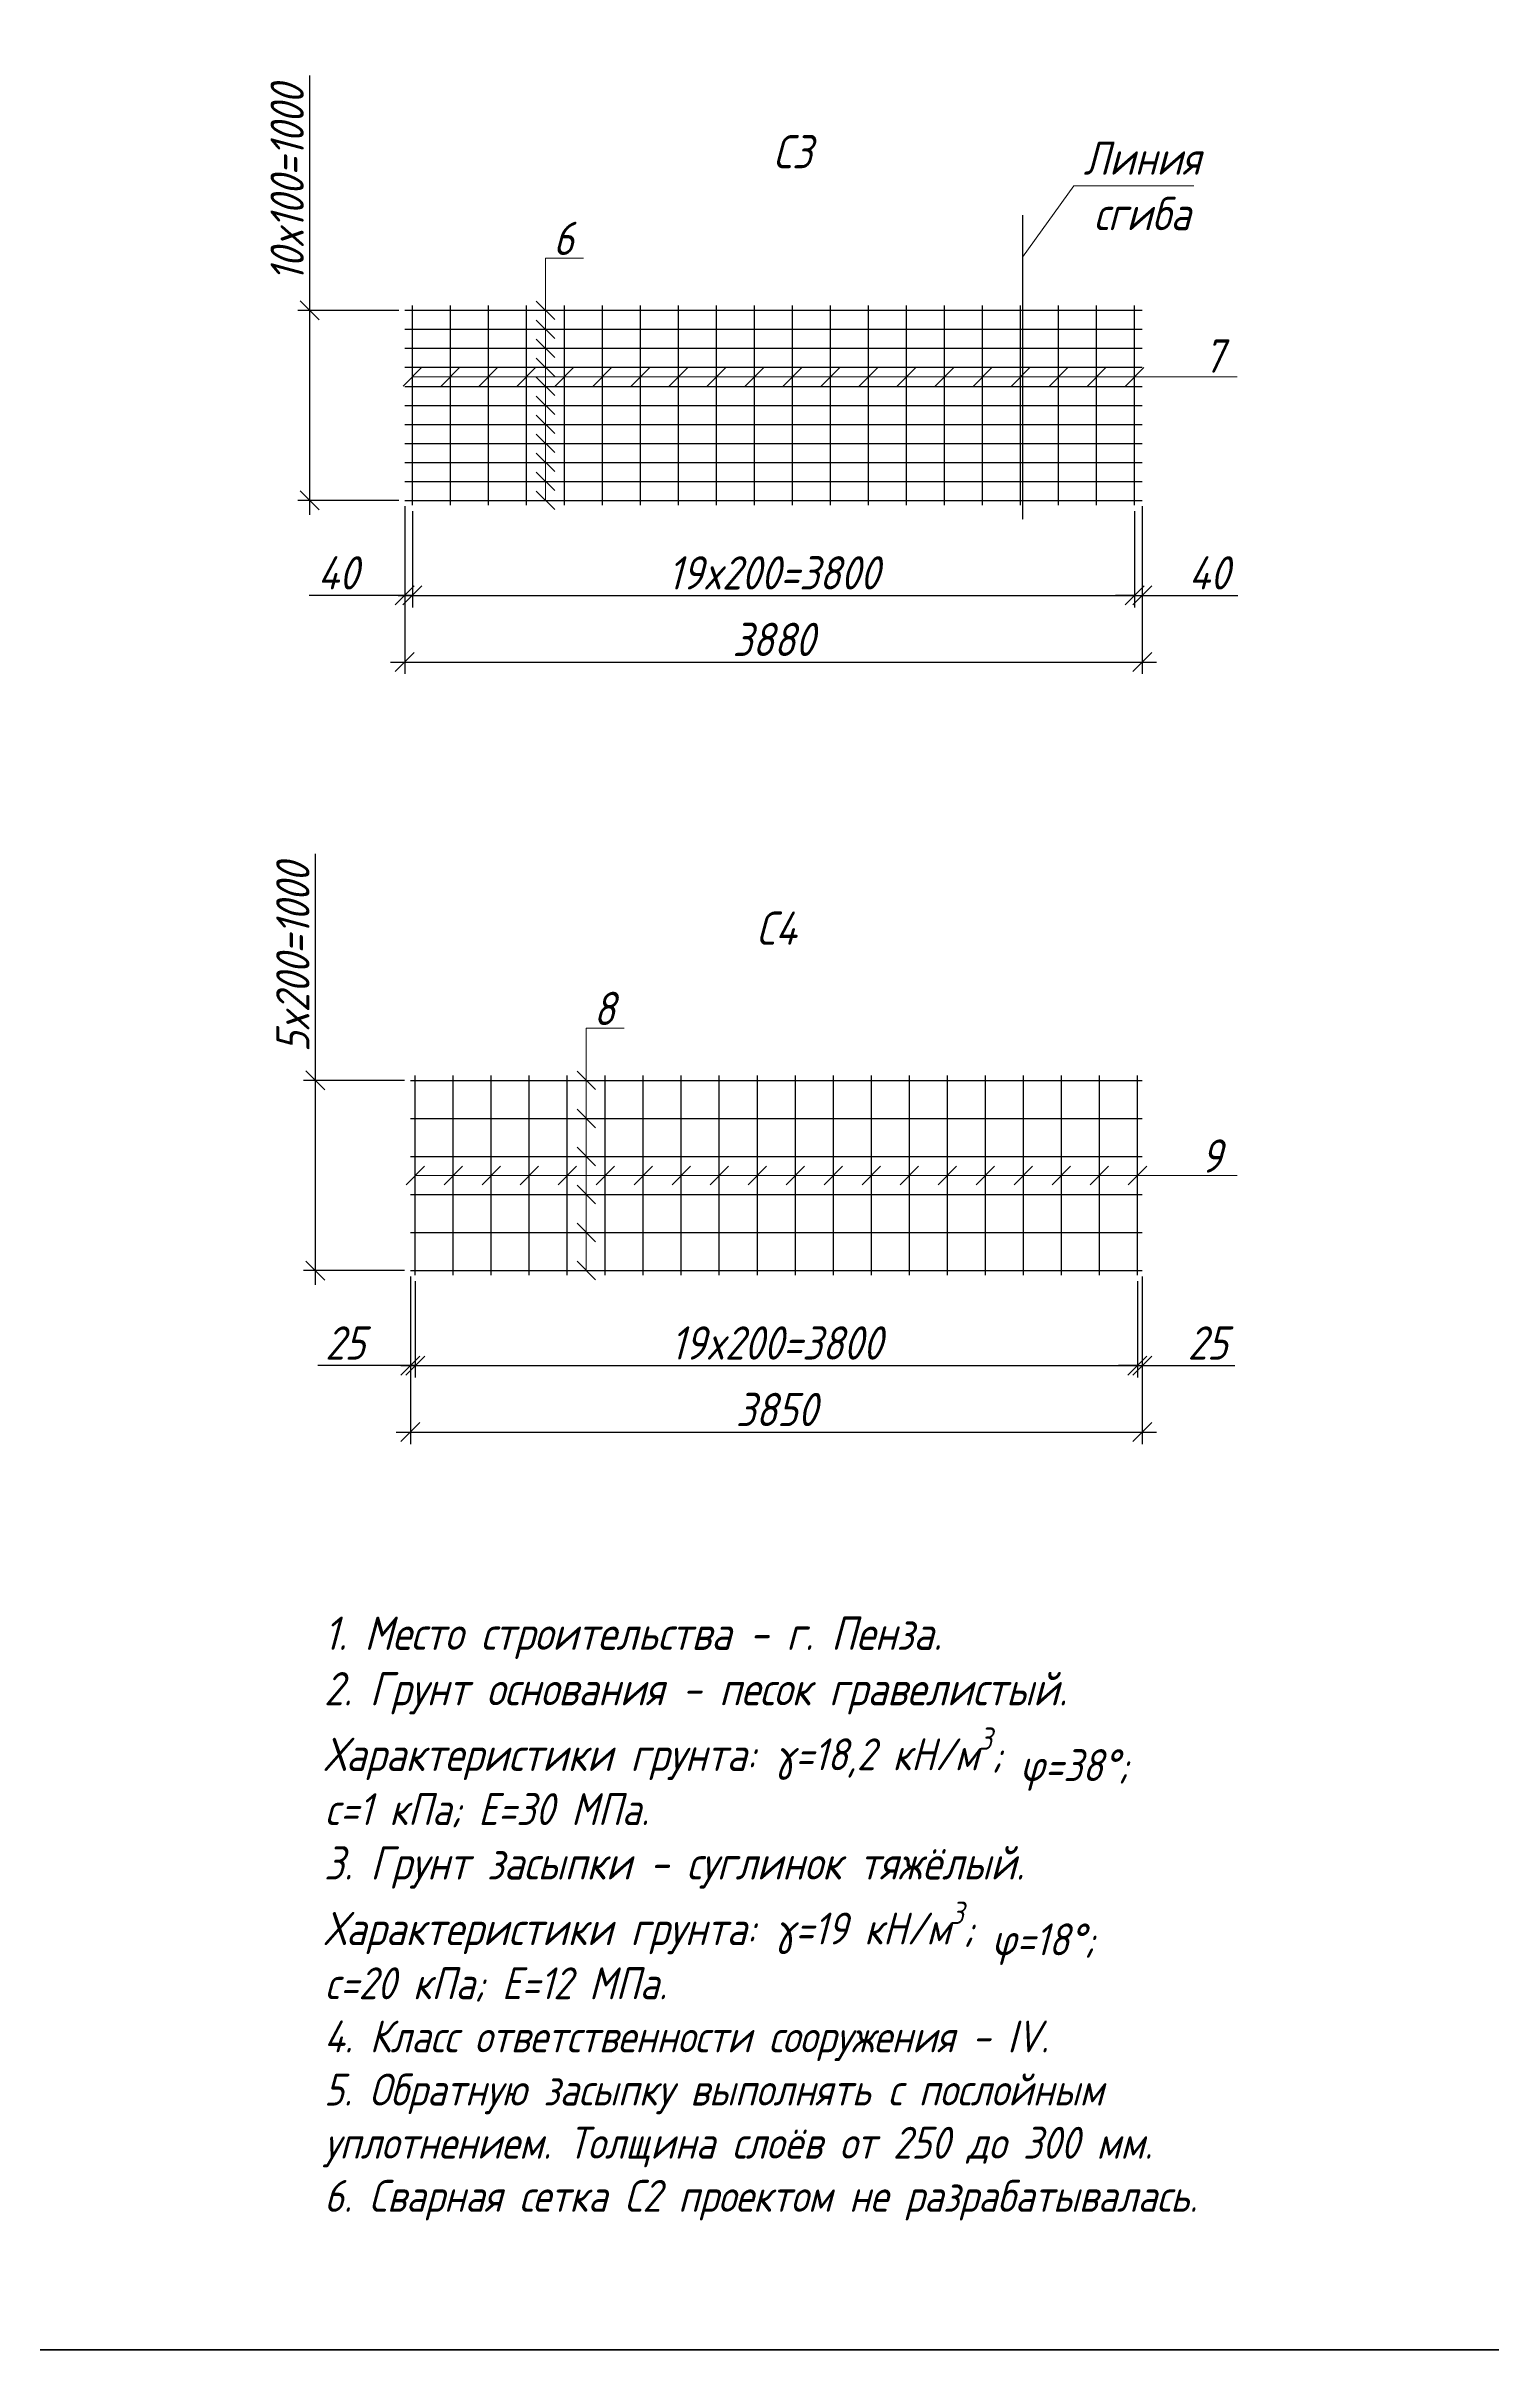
# Model space of a CAD drawing. Header units: millimetres. Extents: x -1004 to 900128, y -352756 to 107728.
# Drawn here: x 616323 to 631549, y -224484 to -200246 of the extents above; entities that cross this region are included whole.
import ezdxf

# ---------------------------------------------------------------- set-up
doc = ezdxf.new("R2010")
doc.units = ezdxf.units.MM
doc.linetypes.add('ACAD_ISO02W100', pattern=[15, 12, -3])
for name, color, linetype, lineweight in [('basic', 95, 'Continuous', 30), ('frame', 173, 'Continuous', 40), ('hatch', 117, 'ACAD_ISO02W100', 25), ('size', 45, 'Continuous', 20), ('text', 13, 'Continuous', 20), ('thin', 153, 'Continuous', 18)]:
    doc.layers.add(name, color=color, linetype=linetype, lineweight=lineweight)
doc.styles.add('Structures', font='isocpeur.ttf', dxfattribs={"width": 0.85, "oblique": 15})
doc.dimstyles.new('structures 3.5 50', dxfattribs={"dimtxt": 3.5, "dimasz": 2, "dimexe": 1.25, "dimexo": 0.625, "dimtad": 1, "dimlfac": 0.5, "dimtxsty": 'Structures', "dimblk": 'OBLIQUE', "dimcen": 2.5, "dimdle": 1.5, "dimadec": 0, "dimazin": 0, "dimtfac": 1, "dimtmove": 0, "dimatfit": 3, "dimfxl": 1, "dimarcsym": 0})

# ---------------------------------------------------------------- blocks, each defined once
blk = doc.blocks.new('_Oblique')
at = {"color": 0, "linetype": 'ByBlock', "lineweight": -2}
blk.add_line((-0.5, -0.5), (0.5, 0.5), dxfattribs=at)
blk = doc.blocks.new('*D1144')
at = {"layer": 'Defpoints', "color": 0, "transparency": 16777216}
for p in [(620098, -205026), (620178, -205076), (620098, -206026)]:
    blk.add_point(p, dxfattribs=at)
at = {"layer": 'size', "color": 0, "lineweight": -2, "transparency": 16777216}
for p, q in [((620098, -205088), (620098, -206151)), ((620178, -205138), (620178, -206151)), ((620098, -206026), (619092, -206026)), ((620178, -206026), (620098, -206026)), ((620178, -206026), (620378, -206026))]:
    blk.add_line(p, q, dxfattribs=at)
at = {"layer": 'size', "color": 0, "lineweight": -2, "transparency": 16777216, "xscale": 200, "yscale": 200, "zscale": 200}
blk.add_blockref('_Oblique', (620098, -206026), dxfattribs=at)
at = {"layer": 'size', "color": 0, "lineweight": -2, "transparency": 16777216, "xscale": 200, "yscale": 200, "zscale": 200, "rotation": 180}
blk.add_blockref('_Oblique', (620178, -206026), dxfattribs=at)
at = {"layer": 'size', "color": 0, "transparency": 16777216, "insert": (619395, -205788), "char_height": 350, "attachment_point": 5, "style": 'Structures'}
blk.add_mtext('40', dxfattribs=at)
blk = doc.blocks.new('*D1145')
at = {"layer": 'Defpoints', "color": 0, "transparency": 16777216}
for p in [(627858, -205026), (627778, -205076), (627858, -206026)]:
    blk.add_point(p, dxfattribs=at)
at = {"layer": 'size', "color": 0, "lineweight": -2, "transparency": 16777216}
for p, q in [((627778, -205138), (627778, -206151)), ((627858, -205088), (627858, -206151)), ((627778, -206026), (627578, -206026)), ((627778, -206026), (627858, -206026)), ((627858, -206026), (628863, -206026))]:
    blk.add_line(p, q, dxfattribs=at)
at = {"layer": 'size', "color": 0, "lineweight": -2, "transparency": 16777216, "xscale": 200, "yscale": 200, "zscale": 200}
blk.add_blockref('_Oblique', (627778, -206026), dxfattribs=at)
at = {"layer": 'size', "color": 0, "lineweight": -2, "transparency": 16777216, "xscale": 200, "yscale": 200, "zscale": 200, "rotation": 180}
blk.add_blockref('_Oblique', (627858, -206026), dxfattribs=at)
at = {"layer": 'size', "color": 0, "transparency": 16777216, "insert": (628561, -205788), "char_height": 350, "attachment_point": 5, "style": 'Structures'}
blk.add_mtext('40', dxfattribs=at)
blk = doc.blocks.new('*D1146')
at = {"layer": 'Defpoints', "color": 0, "transparency": 16777216}
for p in [(620178, -205076), (627778, -205076), (627778, -206026)]:
    blk.add_point(p, dxfattribs=at)
at = {"layer": 'size', "color": 0, "lineweight": -2, "transparency": 16777216}
for p, q in [((620178, -205138), (620178, -206151)), ((627778, -205138), (627778, -206151)), ((620028, -206026), (627928, -206026))]:
    blk.add_line(p, q, dxfattribs=at)
at = {"layer": 'size', "color": 0, "lineweight": -2, "transparency": 16777216, "xscale": 200, "yscale": 200, "zscale": 200, "rotation": 180}
blk.add_blockref('_Oblique', (620178, -206026), dxfattribs=at)
at = {"layer": 'size', "color": 0, "lineweight": -2, "transparency": 16777216, "xscale": 200, "yscale": 200, "zscale": 200}
blk.add_blockref('_Oblique', (627778, -206026), dxfattribs=at)
at = {"layer": 'size', "color": 0, "transparency": 16777216, "insert": (623978, -205788), "char_height": 350, "attachment_point": 5, "style": 'Structures'}
blk.add_mtext('19x200=3800', dxfattribs=at)
blk = doc.blocks.new('*D1147')
at = {"layer": 'Defpoints', "color": 0, "transparency": 16777216}
for p in [(620098, -205026), (627858, -205026), (627858, -206726)]:
    blk.add_point(p, dxfattribs=at)
at = {"layer": 'size', "color": 0, "lineweight": -2, "transparency": 16777216}
for p, q in [((620098, -205088), (620098, -206851)), ((627858, -205088), (627858, -206851)), ((619948, -206726), (628008, -206726))]:
    blk.add_line(p, q, dxfattribs=at)
at = {"layer": 'size', "color": 0, "lineweight": -2, "transparency": 16777216, "xscale": 200, "yscale": 200, "zscale": 200, "rotation": 180}
blk.add_blockref('_Oblique', (620098, -206726), dxfattribs=at)
at = {"layer": 'size', "color": 0, "lineweight": -2, "transparency": 16777216, "xscale": 200, "yscale": 200, "zscale": 200}
blk.add_blockref('_Oblique', (627858, -206726), dxfattribs=at)
at = {"layer": 'size', "color": 0, "transparency": 16777216, "insert": (623978, -206488), "char_height": 350, "attachment_point": 5, "style": 'Structures'}
blk.add_mtext('3880', dxfattribs=at)
blk = doc.blocks.new('*D1148')
at = {"layer": 'Defpoints', "color": 0, "transparency": 16777216}
for p in [(619098, -203026), (620098, -203026), (620098, -205026)]:
    blk.add_point(p, dxfattribs=at)
at = {"layer": 'size', "color": 0, "lineweight": -2, "transparency": 16777216}
for p, q in [((619098, -203026), (619098, -200554)), ((620035, -203026), (618973, -203026)), ((619098, -205176), (619098, -203026)), ((620035, -205026), (618973, -205026))]:
    blk.add_line(p, q, dxfattribs=at)
at = {"layer": 'size', "color": 0, "lineweight": -2, "transparency": 16777216, "xscale": 200, "yscale": 200, "zscale": 200}
for p, rotation in [((619098, -203026), 90), ((619098, -205026), 270)]:
    blk.add_blockref('_Oblique', p, dxfattribs=dict(at, rotation=rotation))
at = {"layer": 'size', "color": 0, "transparency": 16777216, "insert": (618860, -201690), "char_height": 350, "attachment_point": 5, "rotation": 90, "style": 'Structures'}
blk.add_mtext('10x100=1000', dxfattribs=at)
blk = doc.blocks.new('*U1140')
at = {"layer": 'thin'}
blk.add_line((-97, -97), (97, 97), dxfattribs=at)
blk = doc.blocks.new('*U1141')
at = {"layer": 'thin', "color": 0, "linetype": 'ByBlock', "lineweight": -2, "transparency": 16777216}
for p in [(0, 0), (400, 0), (800, 0), (1200, 0), (1600, 0), (2000, 0), (2400, 0), (2800, 0), (3200, 0), (3600, 0), (4000, 0), (4400, 0), (4800, 0), (5200, 0), (5600, 0), (6000, 0), (6400, 0), (6800, 0), (7200, 0), (7600, 0)]:
    blk.add_blockref('*U1140', p, dxfattribs=at)
blk = doc.blocks.new('*D1149')
at = {"layer": 'Defpoints', "color": 0, "transparency": 16777216}
for p in [(619158, -211128), (620158, -211128), (620158, -213128)]:
    blk.add_point(p, dxfattribs=at)
at = {"layer": 'size', "color": 0, "lineweight": -2, "transparency": 16777216}
for p, q in [((619158, -211128), (619158, -208745)), ((620095, -211128), (619033, -211128)), ((619158, -213278), (619158, -211128)), ((620095, -213128), (619033, -213128))]:
    blk.add_line(p, q, dxfattribs=at)
at = {"layer": 'size', "color": 0, "lineweight": -2, "transparency": 16777216, "xscale": 200, "yscale": 200, "zscale": 200}
for p, rotation in [((619158, -211128), 90), ((619158, -213128), 270)]:
    blk.add_blockref('_Oblique', p, dxfattribs=dict(at, rotation=rotation))
at = {"layer": 'size', "color": 0, "transparency": 16777216, "insert": (618920, -209836), "char_height": 350, "attachment_point": 5, "rotation": 90, "style": 'Structures'}
blk.add_mtext('5x200=1000', dxfattribs=at)
blk = doc.blocks.new('*D1150')
at = {"layer": 'Defpoints', "color": 0, "transparency": 16777216}
for p in [(620158, -213128), (620208, -213178), (620158, -214128)]:
    blk.add_point(p, dxfattribs=at)
at = {"layer": 'size', "color": 0, "lineweight": -2, "transparency": 16777216}
for p, q in [((620158, -213190), (620158, -214253)), ((620208, -213240), (620208, -214253)), ((620158, -214128), (619182, -214128)), ((620208, -214128), (620158, -214128)), ((620208, -214128), (620408, -214128))]:
    blk.add_line(p, q, dxfattribs=at)
at = {"layer": 'size', "color": 0, "lineweight": -2, "transparency": 16777216, "xscale": 200, "yscale": 200, "zscale": 200}
blk.add_blockref('_Oblique', (620158, -214128), dxfattribs=at)
at = {"layer": 'size', "color": 0, "lineweight": -2, "transparency": 16777216, "xscale": 200, "yscale": 200, "zscale": 200, "rotation": 180}
blk.add_blockref('_Oblique', (620208, -214128), dxfattribs=at)
at = {"layer": 'size', "color": 0, "transparency": 16777216, "insert": (619470, -213890), "char_height": 350, "attachment_point": 5, "style": 'Structures'}
blk.add_mtext('25', dxfattribs=at)
blk = doc.blocks.new('*D1151')
at = {"layer": 'Defpoints', "color": 0, "transparency": 16777216}
for p in [(620208, -213178), (627808, -213178), (627808, -214128)]:
    blk.add_point(p, dxfattribs=at)
at = {"layer": 'size', "color": 0, "lineweight": -2, "transparency": 16777216}
for p, q in [((620208, -213240), (620208, -214253)), ((627808, -213240), (627808, -214253)), ((620058, -214128), (627958, -214128))]:
    blk.add_line(p, q, dxfattribs=at)
at = {"layer": 'size', "color": 0, "lineweight": -2, "transparency": 16777216, "xscale": 200, "yscale": 200, "zscale": 200, "rotation": 180}
blk.add_blockref('_Oblique', (620208, -214128), dxfattribs=at)
at = {"layer": 'size', "color": 0, "lineweight": -2, "transparency": 16777216, "xscale": 200, "yscale": 200, "zscale": 200}
blk.add_blockref('_Oblique', (627808, -214128), dxfattribs=at)
at = {"layer": 'size', "color": 0, "transparency": 16777216, "insert": (624008, -213890), "char_height": 350, "attachment_point": 5, "style": 'Structures'}
blk.add_mtext('19x200=3800', dxfattribs=at)
blk = doc.blocks.new('*D1152')
at = {"layer": 'Defpoints', "color": 0, "transparency": 16777216}
for p in [(627808, -213178), (627858, -213128), (627858, -214128)]:
    blk.add_point(p, dxfattribs=at)
at = {"layer": 'size', "color": 0, "lineweight": -2, "transparency": 16777216}
for p, q in [((627808, -213240), (627808, -214253)), ((627858, -213190), (627858, -214253)), ((627808, -214128), (627608, -214128)), ((627808, -214128), (627858, -214128)), ((627858, -214128), (628834, -214128))]:
    blk.add_line(p, q, dxfattribs=at)
at = {"layer": 'size', "color": 0, "lineweight": -2, "transparency": 16777216, "xscale": 200, "yscale": 200, "zscale": 200}
blk.add_blockref('_Oblique', (627808, -214128), dxfattribs=at)
at = {"layer": 'size', "color": 0, "lineweight": -2, "transparency": 16777216, "xscale": 200, "yscale": 200, "zscale": 200, "rotation": 180}
blk.add_blockref('_Oblique', (627858, -214128), dxfattribs=at)
at = {"layer": 'size', "color": 0, "transparency": 16777216, "insert": (628546, -213890), "char_height": 350, "attachment_point": 5, "style": 'Structures'}
blk.add_mtext('25', dxfattribs=at)
blk = doc.blocks.new('*D1153')
at = {"layer": 'Defpoints', "color": 0, "transparency": 16777216}
for p in [(620158, -213128), (627858, -213128), (627858, -214828)]:
    blk.add_point(p, dxfattribs=at)
at = {"layer": 'size', "color": 0, "lineweight": -2, "transparency": 16777216}
for p, q in [((620158, -213190), (620158, -214953)), ((627858, -213190), (627858, -214953)), ((620008, -214828), (628008, -214828))]:
    blk.add_line(p, q, dxfattribs=at)
at = {"layer": 'size', "color": 0, "lineweight": -2, "transparency": 16777216, "xscale": 200, "yscale": 200, "zscale": 200, "rotation": 180}
blk.add_blockref('_Oblique', (620158, -214828), dxfattribs=at)
at = {"layer": 'size', "color": 0, "lineweight": -2, "transparency": 16777216, "xscale": 200, "yscale": 200, "zscale": 200}
blk.add_blockref('_Oblique', (627858, -214828), dxfattribs=at)
at = {"layer": 'size', "color": 0, "transparency": 16777216, "insert": (624008, -214590), "char_height": 350, "attachment_point": 5, "style": 'Structures'}
blk.add_mtext('3850', dxfattribs=at)
blk = doc.blocks.new('*U1142')
at = {"layer": 'thin'}
blk.add_line((-97, -97), (97, 97), dxfattribs=at)
blk = doc.blocks.new('*U1143')
at = {"layer": 'thin', "color": 0, "linetype": 'ByBlock', "lineweight": -2, "transparency": 16777216}
for p in [(0, 0), (400, 0), (800, 0), (1200, 0), (1600, 0), (2000, 0), (2400, 0), (2800, 0), (3200, 0), (3600, 0), (4000, 0), (4400, 0), (4800, 0), (5200, 0), (5600, 0), (6000, 0), (6400, 0), (6800, 0), (7200, 0), (7600, 0)]:
    blk.add_blockref('*U1142', p, dxfattribs=at)

msp = doc.modelspace()

# ---------------------------------------------------------------- linework, layer by layer
at = {"layer": 'basic'}
for p, q in [((620097.944, -203025.541), (627857.944, -203025.541)), ((620177.944, -205075.541), (620177.944, -202975.541)), ((620577.944, -205075.541), (620577.944, -202975.541)), ((620977.944, -205075.541), (620977.944, -202975.541)), ((621377.944, -205075.541), (621377.944, -202975.541)), ((621777.944, -205075.541), (621777.944, -202975.541)), ((622177.944, -205075.541), (622177.944, -202975.541)), ((622577.944, -205075.541), (622577.944, -202975.541)), ((622977.944, -205075.541), (622977.944, -202975.541)), ((623377.944, -205075.541), (623377.944, -202975.541)), ((623777.944, -205075.541), (623777.944, -202975.541)), ((624177.944, -205075.541), (624177.944, -202975.541)), ((624577.944, -205075.541), (624577.944, -202975.541)), ((624977.944, -205075.541), (624977.944, -202975.541)), ((625377.944, -205075.541), (625377.944, -202975.541)), ((625777.944, -205075.541), (625777.944, -202975.541)), ((626177.944, -205075.541), (626177.944, -202975.541)), ((626577.944, -205075.541), (626577.944, -202975.541)), ((626977.944, -205075.541), (626977.944, -202975.541)), ((627377.944, -205075.541), (627377.944, -202975.541)), ((627777.944, -205075.541), (627777.944, -202975.541)), ((620097.944, -203225.541), (627857.944, -203225.541)), ((620097.944, -203425.541), (627857.944, -203425.541)), ((620097.944, -203625.541), (627857.944, -203625.541)), ((620097.944, -203825.541), (627857.944, -203825.541)), ((620097.944, -204025.541), (627857.944, -204025.541)), ((620097.944, -204225.541), (627857.944, -204225.541)), ((620097.944, -204425.541), (627857.944, -204425.541)), ((620097.944, -204625.541), (627857.944, -204625.541)), ((620097.944, -204825.541), (627857.944, -204825.541)), ((620097.944, -205025.541), (627857.944, -205025.541)), ((620207.944, -213177.626), (620207.944, -211077.626)), ((620607.944, -213177.626), (620607.944, -211077.626)), ((621007.944, -213177.626), (621007.944, -211077.626)), ((621407.944, -213177.626), (621407.944, -211077.626)), ((621807.944, -213177.626), (621807.944, -211077.626)), ((622207.944, -213177.626), (622207.944, -211077.626)), ((622607.944, -213177.626), (622607.944, -211077.626)), ((623007.944, -213177.626), (623007.944, -211077.626)), ((623407.944, -213177.626), (623407.944, -211077.626)), ((623807.944, -213177.626), (623807.944, -211077.626)), ((624207.944, -213177.626), (624207.944, -211077.626)), ((624607.944, -213177.626), (624607.944, -211077.626)), ((625007.944, -213177.626), (625007.944, -211077.626)), ((625407.944, -213177.626), (625407.944, -211077.626)), ((625807.944, -213177.626), (625807.944, -211077.626)), ((626207.944, -213177.626), (626207.944, -211077.626)), ((626607.944, -213177.626), (626607.944, -211077.626)), ((627007.944, -213177.626), (627007.944, -211077.626)), ((627407.944, -213177.626), (627407.944, -211077.626)), ((627807.944, -213177.626), (627807.944, -211077.626)), ((620157.944, -211127.626), (627857.944, -211127.626)), ((620157.944, -211527.626), (627857.944, -211527.626)), ((620157.944, -211927.626), (627857.944, -211927.626)), ((620157.944, -212327.626), (627857.944, -212327.626)), ((620157.944, -212727.626), (627857.944, -212727.626)), ((620157.944, -213127.626), (627857.944, -213127.626))]:
    msp.add_line(p, q, dxfattribs=at)
at = {"layer": 'frame'}
msp.add_line((651594.508, -224483.646), (594694.508, -224483.646), dxfattribs=at)
at = {"layer": 'hatch', "ltscale": 0.3}
msp.add_line((626597.944, -202025.541), (626597.944, -205225.541), dxfattribs=at)
at = {"layer": 'thin'}
for p, q in [((626597.944, -202467.947), (627137.735, -201716.098)), ((627137.735, -201716.098), (628402.219, -201716.098)), ((621577.944, -205025.541), (621577.944, -202475.541)), ((621977.944, -202475.541), (621577.944, -202475.541)), ((621675.171, -203122.768), (621480.717, -202928.313)), ((621675.171, -203322.768), (621480.717, -203128.313)), ((621675.171, -203522.768), (621480.717, -203328.313)), ((621675.171, -203722.768), (621480.717, -203528.313)), ((620177.944, -203725.541), (628857.944, -203725.541)), ((621675.171, -203922.768), (621480.717, -203728.313)), ((621675.171, -204122.768), (621480.717, -203928.313)), ((621675.171, -204322.768), (621480.717, -204128.313)), ((621675.171, -204522.768), (621480.717, -204328.313)), ((621675.171, -204722.768), (621480.717, -204528.313)), ((621675.171, -204922.768), (621480.717, -204728.313)), ((621675.171, -205122.768), (621480.717, -204928.313)), ((622007.944, -213127.626), (622007.944, -210577.626)), ((622407.944, -210577.626), (622007.944, -210577.626)), ((622105.171, -211224.853), (621910.717, -211030.399)), ((622105.171, -211624.853), (621910.717, -211430.399)), ((622105.171, -212024.853), (621910.717, -211830.399)), ((620207.944, -212127.626), (628857.944, -212127.626)), ((622105.171, -212424.853), (621910.717, -212230.399)), ((622105.171, -212824.853), (621910.717, -212630.399)), ((622105.171, -213224.853), (621910.717, -213030.399))]:
    msp.add_line(p, q, dxfattribs=at)

# ---------------------------------------------------------------- block references
for name, p in [('*U1141', (620177.944, -203725.541)), ('*U1143', (620207.944, -212127.626))]:
    msp.add_blockref(name, p, dxfattribs=at)

# ---------------------------------------------------------------- texts
at = {"layer": 'text', "char_height": 350, "style": 'Structures'}
for s, insert, width, attachment_point in [('С3', (624177.944, -201357.044), 793.67855, 5), ('Линия \\Pсгиба', (627856.586, -201716.098), 1343.47738, 5), ('6', (621766.469, -202268.827), 350, 5), ('7', (628610.484, -203506.506), 793.67855, 5), ('С4', (624007.944, -209526.058), 793.67855, 5), ('8', (622196.469, -210370.912), 350, 5), ('9', (628584.306, -211922.893), 793.67855, 5), ('\\A1;1. Место строительства - г. Пенза.\\P2. Грунт основания - песок гравелистый.\\PХарактеристики грунта: {\\H0.95833x;γ=18,2 кН/м\\H0.7x;\\S3^ ;\\H1.42857x;; \\A0;φ=38%%D; \\Pc=1 кПа; E=30 МПа.\\P}3. Грунт засыпки - суглинок тяжёлый.\\PХарактеристики грунта: {\\H0.95833x;γ=19 кН/м\\H0.7x;\\S3^ ;\\H1.42857x;; \\A0;φ=18%%D; \\Pc=20 кПа; E=12 МПа.\\P4. Класс ответственности сооружения - IV.\\P5. Обратную засыпку выполнять с послойным уплотнением. Толщина слоёв от 250 до 300 мм.\\P6. Сварная сетка С2 проектом не разрабатывалась.}', (619248.151, -219945.335), 9693.35693, 4)]:
    msp.add_mtext(s, dxfattribs=dict(at, insert=insert, width=width, attachment_point=attachment_point))

# ---------------------------------------------------------------- dimensions: what is measured, and where the dimension line sits
at = {"layer": 'size'}
for base, p1, p2, text, picture, middle in [((619097.944, -203025.541), (620097.944, -205025.541), (620097.944, -203025.541), '10x100=<>', '*D1148', (618860.444, -201689.775)), ((619157.944, -211127.626), (620157.944, -213127.626), (620157.944, -211127.626), '5x200=<>', '*D1149', (618920.444, -209836.485))]:
    dim = msp.add_linear_dim(base=base, p1=p1, p2=p2, angle=90, text=text, dimstyle='structures 3.5 50', dxfattribs=at)
    dim.commit()
    dim.dimension.update_dxf_attribs({"geometry": picture, "text_midpoint": middle})
for base, p1, p2, picture, middle in [((620097.944, -206025.541), (620177.944, -205075.541), (620097.944, -205025.541), '*D1144', (619395.178, -205788.041)), ((627857.944, -206725.541), (620097.944, -205025.541), (627857.944, -205025.541), '*D1147', (623977.944, -206488.041)), ((627857.944, -206025.541), (627777.944, -205075.541), (627857.944, -205025.541), '*D1145', (628560.71, -205788.041)), ((620157.944, -214127.626), (620207.944, -213177.626), (620157.944, -213127.626), '*D1150', (619470.053, -213890.126)), ((627857.944, -214827.626), (620157.944, -213127.626), (627857.944, -213127.626), '*D1153', (624007.944, -214590.126)), ((627857.944, -214127.626), (627807.944, -213177.626), (627857.944, -213127.626), '*D1152', (628545.835, -213890.126))]:
    dim = msp.add_linear_dim(base=base, p1=p1, p2=p2, dimstyle='structures 3.5 50', dxfattribs=at)
    dim.commit()
    dim.dimension.update_dxf_attribs({"geometry": picture, "text_midpoint": middle})
for base, p1, p2, picture, middle in [((627777.944, -206025.541), (620177.944, -205075.541), (627777.944, -205075.541), '*D1146', (623977.944, -205788.041)), ((627807.944, -214127.626), (620207.944, -213177.626), (627807.944, -213177.626), '*D1151', (624007.944, -213890.126))]:
    dim = msp.add_linear_dim(base=base, p1=p1, p2=p2, text='19x200=<>', dimstyle='structures 3.5 50', dxfattribs=at)
    dim.commit()
    dim.dimension.update_dxf_attribs({"geometry": picture, "text_midpoint": middle})

doc.saveas('drawing.dxf')
